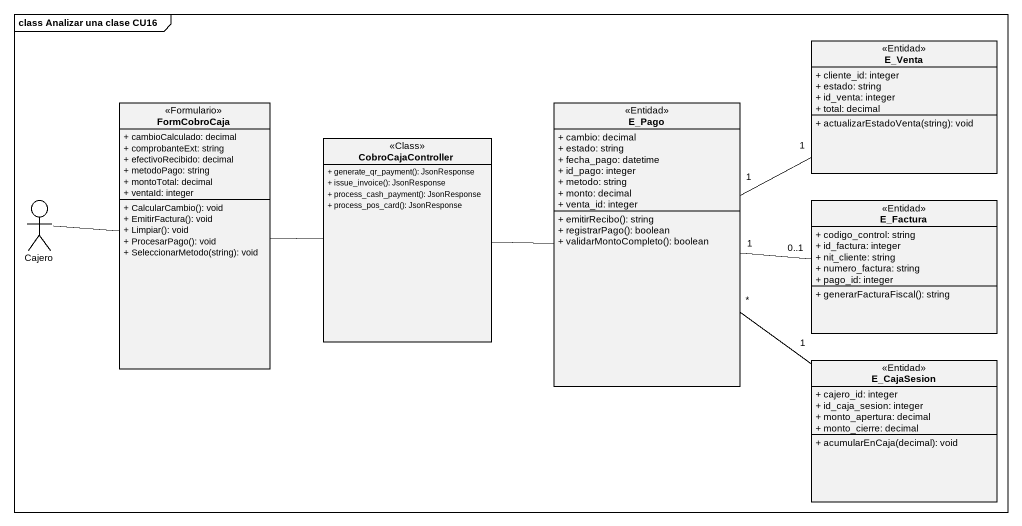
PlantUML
@startuml
mainframe class Analizar una clase CU16
allowmixing
hide circle
hide empty members
skinparam classAttributeIconSize 0
class E_Venta <<Entidad>> {
  + cliente_id: integer
  + estado: string
  + id_venta: integer
  + total: decimal
  + actualizarEstadoVenta(string): void
}
class FormCobroCaja <<Formulario>> {
  + cambioCalculado: decimal
  + comprobanteExt: string
  + efectivoRecibido: decimal
  + metodoPago: string
  + montoTotal: decimal
  + ventaId: integer
  + CalcularCambio(): void
  + EmitirFactura(): void
  + Limpiar(): void
  + ProcesarPago(): void
  + SeleccionarMetodo(string): void
}
class E_Pago <<Entidad>> {
  + cambio: decimal
  + estado: string
  + fecha_pago: datetime
  + id_pago: integer
  + metodo: string
  + monto: decimal
  + venta_id: integer
  + emitirRecibo(): string
  + registrarPago(): boolean
  + validarMontoCompleto(): boolean
}
class CobroCajaController <<Class>> {
  + generate_qr_payment(): JsonResponse
  + issue_invoice(): JsonResponse
  + process_cash_payment(): JsonResponse
  + process_pos_card(): JsonResponse
}
actor Cajero
class E_Factura <<Entidad>> {
  + codigo_control: string
  + id_factura: integer
  + nit_cliente: string
  + numero_factura: string
  + pago_id: integer
  + generarFacturaFiscal(): string
}
class E_CajaSesion <<Entidad>> {
  + cajero_id: integer
  + id_caja_sesion: integer
  + monto_apertura: decimal
  + monto_cierre: decimal
  + acumularEnCaja(decimal): void
}
FormCobroCaja -right- CobroCajaController
E_Pago "1" -right- "1" E_Venta
E_Pago "1" -right- "0..1" E_Factura
E_Pago "*" -- "1" E_CajaSesion
CobroCajaController -right- E_Pago
Cajero -right- FormCobroCaja
@enduml
